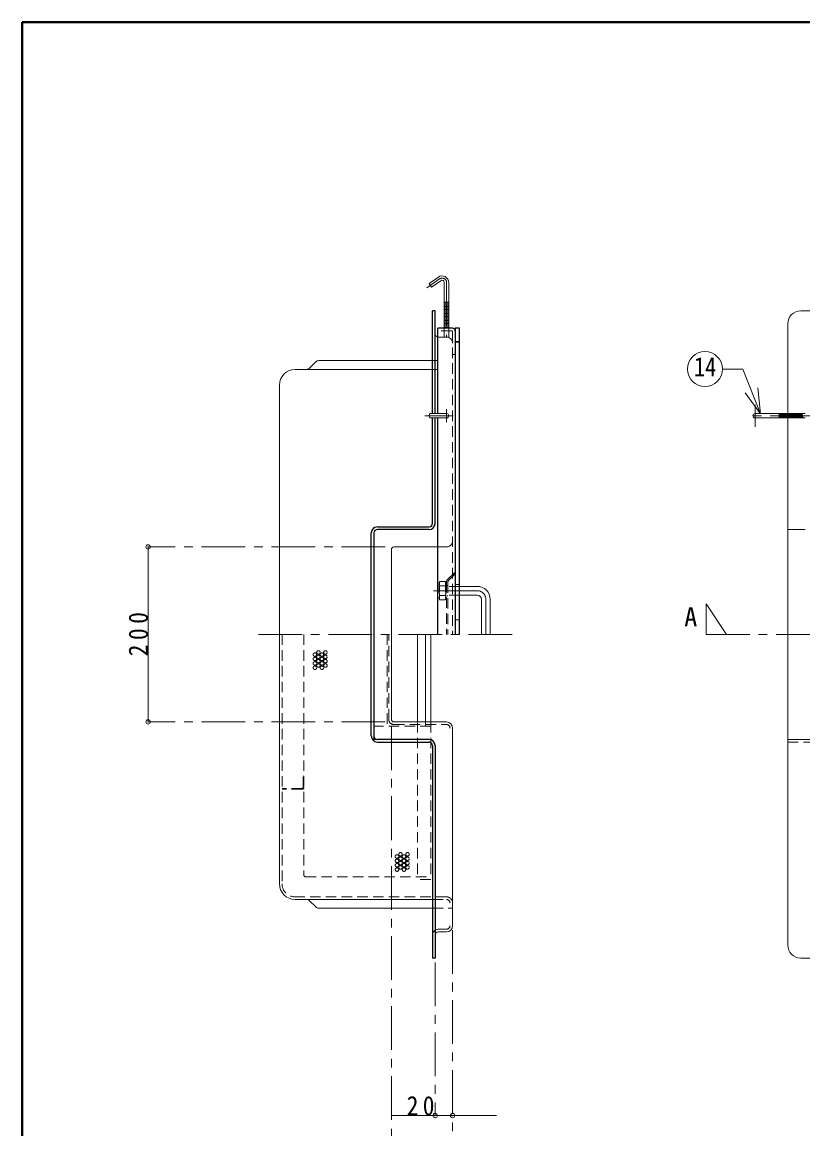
# Model space of a CAD drawing. Units: millimetres at full size, sheet at 1:10; some dimension numbers follow another scale. Extents: x -2115 to 1935, y -1423 to 1387.
# Drawn here: x -2115 to -1223, y 122 to 1387 of the extents above; entities that cross this region are included whole.
import ezdxf
from ezdxf.enums import TextEntityAlignment as Align

# ---------------------------------------------------------------- set-up
doc = ezdxf.new("R2010")
doc.units = ezdxf.units.MM
doc.header["$LTSCALE"] = 10
doc.header["$PDMODE"] = 32
doc.header["$PDSIZE"] = 5
doc.linetypes.add('CHAIN1', pattern=[8, 5, -1, 1, -1])
doc.linetypes.add('DASHED1', pattern=[1.8, 1.2, -0.6])
doc.layers.add('0-0____1', color=4, linetype='Continuous', lineweight=9)
doc.styles.add('ＭＳ ゴシック', font='')
doc.styles.get('ＭＳ ゴシック').set_extended_font_data('MS Gothic')

msp = doc.modelspace()

# ---------------------------------------------------------------- linework, layer by layer
at = {"layer": '0-0____1', "color": 1, "lineweight": 40}
for p in [(-2115.06, -1423.24), (1934.94, 1386.76)]:
    msp.add_line(p, (-2115.06, 1386.76), dxfattribs=at)
at = {"layer": '0-0____1', "linetype": 'CHAIN1'}
for p, q in [((-1637.93, 1093.25), (-1652.65, 1082.94)), ((-1630.06, 1089.15), (-1630.06, 1026.86)), ((-1277.46, 949.26), (-1277.46, 924.26)), ((-1622.56, 936.76), (-1654.99, 936.76)), ((-1630.06, 929.26), (-1630.06, 944.26)), ((-1210.06, 936.76), (-1289.96, 936.76)), ((-1700.06, 786.76), (-1971.06, 786.76)), ((-1595.06, 736.76), (-1648.56, 736.76)), ((-1585.06, 686.76), (-1585.06, 726.76)), ((-1310.06, 686.76), (-1333.39, 721.76)), ((-1333.39, 721.76), (-1333.39, 686.76)), ((-1555.06, 686.76), (-1846.06, 686.76)), ((-1333.39, 686.76), (744.94, 686.76)), ((-1700.06, 586.76), (-1971.06, 586.76)), ((-1693.06, 581.76), (-1693.06, 86.76)), ((-1623.06, 348.76), (-1623.06, 86.76)), ((-1643.06, 311.76), (-1643.06, 136.76))]:
    msp.add_line(p, q, dxfattribs=at)
at = {"layer": '0-0____1', "color": 7, "lineweight": 18}
for p, q in [((-1639.36, 1095.3), (-1649.99, 1087.86)), ((-1636.49, 1091.2), (-1647.12, 1083.76)), ((-1632.56, 1089.15), (-1632.56, 1036.76)), ((-1627.56, 1089.15), (-1627.56, 1036.76)), ((-1647.12, 1083.76), (-1649.99, 1087.86)), ((-1225.06, 1056.76), (-992.56, 1056.76)), ((-1240.06, 939.26), (-1240.06, 1041.76)), ((-1291.2, 990.16), (-1314.73, 990.16)), ((-1271.02, 939.01), (-1291.2, 990.16)), ((-1271.02, 939.01), (-1288.88, 963.11)), ((-1271.02, 939.01), (-1274.43, 968.81)), ((-1630.06, 939.26), (-1648.56, 939.26)), ((-1277.46, 939.26), (-1220.06, 939.26)), ((-1630.06, 934.26), (-1648.56, 934.26)), ((-1277.46, 934.26), (-1220.06, 934.26)), ((-1240.06, 806.76), (-1240.06, 934.26)), ((-1240.06, 806.76), (-1220.06, 806.76)), ((-1640.06, 786.76), (-1690.06, 786.76)), ((-1693.06, 783.76), (-1693.06, 589.76)), ((-1615.06, 741.76), (-1595.06, 741.76)), ((-1615.06, 731.76), (-1595.06, 731.76)), ((-1590.06, 686.76), (-1590.06, 726.76)), ((-1580.06, 686.76), (-1580.06, 726.76)), ((-1821.06, 686.76), (-1821.06, 401.76)), ((-1654.06, 686.76), (-1654.06, 586.76)), ((-1648.06, 686.76), (-1648.06, 586.76)), ((-1630.06, 586.76), (-1690.06, 586.76)), ((-1623.06, 579.76), (-1623.06, 353.76)), ((-1240.06, 566.76), (-1240.06, 331.76)), ((-1240.06, 566.76), (-1210.06, 566.76)), ((-1803.06, 383.76), (-1646.06, 383.76)), ((-1630.06, 346.76), (-1639.06, 346.76)), ((-1225.06, 316.76), (384.94, 316.76))]:
    msp.add_line(p, q, dxfattribs=at)
at = {"layer": '0-0____1'}
for p, q in [((-1632.56, 1066.66), (-1627.56, 1066.66)), ((-1627.56, 1065.79), (-1632.56, 1066.2)), ((-1627.56, 1064.78), (-1632.56, 1065.19)), ((-1627.56, 1063.78), (-1632.56, 1064.19)), ((-1627.56, 1062.78), (-1632.56, 1063.19)), ((-1627.56, 1061.77), (-1632.56, 1062.18)), ((-1627.56, 1060.77), (-1632.56, 1061.18)), ((-1627.56, 1059.77), (-1632.56, 1060.18)), ((-1627.56, 1058.76), (-1632.56, 1059.17)), ((-1627.56, 1057.76), (-1632.56, 1058.17)), ((-1627.56, 1056.76), (-1632.56, 1057.17)), ((-1627.56, 1055.75), (-1632.56, 1056.16)), ((-1627.56, 1054.75), (-1632.56, 1055.16)), ((-1627.56, 1053.75), (-1632.56, 1054.16)), ((-1627.56, 1052.74), (-1632.56, 1053.15)), ((-1627.56, 1051.74), (-1632.56, 1052.15)), ((-1627.56, 1050.74), (-1632.56, 1051.15)), ((-1627.56, 1049.73), (-1632.56, 1050.14)), ((-1627.56, 1048.73), (-1632.56, 1049.14)), ((-1627.56, 1047.73), (-1632.56, 1048.14)), ((-1627.56, 1046.72), (-1632.56, 1047.13)), ((-1627.56, 1045.72), (-1632.56, 1046.13)), ((-1627.56, 1044.72), (-1632.56, 1045.13)), ((-1627.56, 1043.71), (-1632.56, 1044.12)), ((-1627.56, 1042.71), (-1632.56, 1043.12)), ((-1627.56, 1041.71), (-1632.56, 1042.12)), ((-1627.56, 1040.71), (-1632.56, 1041.11)), ((-1627.56, 1039.7), (-1632.56, 1040.11)), ((-1627.56, 1038.7), (-1632.56, 1039.11)), ((-1627.56, 1037.7), (-1632.56, 1038.1)), ((-1628.39, 1036.76), (-1632.56, 1037.1)), ((-1775.99, 999.76), (-1646.06, 999.76)), ((-1646.06, 989.76), (-1803.06, 989.76)), ((-1786.6, 991.22), (-1779.52, 998.3)), ((-1821.06, 971.76), (-1821.06, 686.76)), ((-1249.96, 939.26), (-1249.96, 934.26)), ((-1249.09, 934.26), (-1249.5, 939.26)), ((-1248.09, 934.26), (-1248.49, 939.26)), ((-1247.08, 934.26), (-1247.49, 939.26)), ((-1246.08, 934.26), (-1246.49, 939.26)), ((-1245.08, 934.26), (-1245.48, 939.26)), ((-1244.07, 934.26), (-1244.48, 939.26)), ((-1243.07, 934.26), (-1243.48, 939.26)), ((-1242.07, 934.26), (-1242.47, 939.26)), ((-1241.06, 934.26), (-1241.47, 939.26)), ((-1240.06, 934.26), (-1240.47, 939.26)), ((-1239.06, 934.26), (-1239.46, 939.26)), ((-1238.05, 934.26), (-1238.46, 939.26)), ((-1237.05, 934.26), (-1237.46, 939.26)), ((-1236.05, 934.26), (-1236.45, 939.26)), ((-1235.04, 934.26), (-1235.45, 939.26)), ((-1234.04, 934.26), (-1234.45, 939.26)), ((-1233.04, 934.26), (-1233.44, 939.26)), ((-1232.03, 934.26), (-1232.44, 939.26)), ((-1231.03, 934.26), (-1231.44, 939.26)), ((-1230.03, 934.26), (-1230.43, 939.26)), ((-1229.02, 934.26), (-1229.43, 939.26)), ((-1228.02, 934.26), (-1228.43, 939.26)), ((-1227.02, 934.26), (-1227.42, 939.26)), ((-1226.01, 934.26), (-1226.42, 939.26)), ((-1225.01, 934.26), (-1225.42, 939.26)), ((-1224.01, 934.26), (-1224.41, 939.26)), ((-1223, 934.26), (-1223.41, 939.26)), ((-1240.06, 566.76), (-1240.06, 806.76)), ((-1971.06, 786.76), (-1971.06, 586.76)), ((-1663.06, 686.76), (-1663.06, 586.76)), ((-1786.6, 382.3), (-1779.52, 375.22)), ((-1775.99, 373.76), (-1646.06, 373.76)), ((-1693.06, 136.76), (-1573.06, 136.76))]:
    msp.add_line(p, q, dxfattribs=at)
at = {"layer": '0-0____1', "color": 5, "lineweight": 25}
for p, q in [((-1643.06, 1056.76), (-1646.06, 1056.76)), ((-1646.06, 939.26), (-1646.06, 1056.76)), ((-1643.06, 939.26), (-1643.06, 1056.76)), ((-1623.06, 1036.76), (-1640.06, 1036.76)), ((-1640.06, 939.26), (-1640.06, 1036.76)), ((-1615.06, 1036.76), (-1620.06, 1036.76)), ((-1620.06, 1036.76), (-1620.06, 686.76)), ((-1615.06, 686.76), (-1615.06, 1036.76)), ((-1646.06, 813.76), (-1646.06, 934.26)), ((-1643.06, 813.76), (-1643.06, 934.26)), ((-1640.06, 686.76), (-1640.06, 934.26)), ((-1709.06, 809.76), (-1650.06, 809.76)), ((-1716.06, 570.76), (-1716.06, 802.76)), ((-1713.06, 802.76), (-1713.06, 570.76)), ((-1650.06, 806.76), (-1709.06, 806.76)), ((-1650.06, 566.76), (-1709.06, 566.76)), ((-1709.06, 563.76), (-1650.06, 563.76)), ((-1646.06, 559.76), (-1646.06, 316.76)), ((-1643.06, 559.76), (-1643.06, 316.76)), ((-1643.06, 316.76), (-1646.06, 316.76))]:
    msp.add_line(p, q, dxfattribs=at)
at = {"layer": '0-0____1', "color": 7, "linetype": 'DASHED1', "lineweight": 18}
for p, q in [((-1624.06, 1033.76), (-1640.06, 1033.76)), ((-1623.06, 1032.76), (-1623.06, 686.76)), ((-1615.06, 1021.76), (-1620.06, 1021.76)), ((-1620.06, 1006.76), (-1623.06, 1006.76))]:
    msp.add_line(p, q, dxfattribs=at)
at = {"layer": '0-0____1', "linetype": 'DASHED1'}
for p, q in [((-1627.56, 1026.76), (-1639.06, 1026.76)), ((-1632.56, 1036.76), (-1632.56, 1026.76)), ((-1627.56, 1036.76), (-1627.56, 1026.76)), ((-1615.56, 1020.76), (-1620.06, 1020.76)), ((-1615.56, 1020.76), (-1615.56, 686.76)), ((-1646.06, 999.76), (-1640.06, 999.76)), ((-1646.06, 989.76), (-1640.06, 989.76)), ((-1640.06, 786.76), (-1630.06, 786.76)), ((-1638.06, 747.26), (-1638.56, 745.76)), ((-1631.06, 747.26), (-1638.06, 747.26)), ((-1638.06, 747.26), (-1638.06, 726.26)), ((-1631.06, 747.26), (-1631.06, 726.26)), ((-1630.06, 747.02), (-1630.06, 686.76)), ((-1629.18, 749.14), (-1620.06, 758.26)), ((-1627.68, 748.52), (-1620.06, 756.14)), ((-1638.56, 745.76), (-1638.56, 727.76)), ((-1638.56, 745.76), (-1638.06, 742.26)), ((-1631.06, 742.26), (-1638.06, 742.26)), ((-1630.56, 736.76), (-1631.06, 731.26)), ((-1630.56, 745.76), (-1630.56, 727.76)), ((-1615.06, 741.76), (-1630.56, 741.76)), ((-1628.56, 742.76), (-1630.06, 742.76)), ((-1628.56, 746.4), (-1628.56, 686.76)), ((-1615.56, 743.76), (-1620.06, 743.76)), ((-1638.06, 726.26), (-1638.56, 727.76)), ((-1631.06, 731.26), (-1638.06, 731.26)), ((-1631.06, 726.26), (-1638.06, 726.26)), ((-1631.06, 731.26), (-1630.56, 727.76)), ((-1630.56, 727.76), (-1631.06, 726.26)), ((-1615.06, 731.76), (-1630.56, 731.76)), ((-1628.56, 730.76), (-1630.06, 730.76)), ((-1615.56, 703.34), (-1620.06, 703.34)), ((-1818.06, 686.76), (-1818.06, 401.76)), ((-1793.06, 686.76), (-1793.06, 411.76)), ((-1698.06, 686.76), (-1698.06, 581.76)), ((-1696.06, 589.76), (-1696.06, 686.76)), ((-1690.06, 583.76), (-1630.06, 583.76)), ((-1663.06, 586.76), (-1663.06, 406.76)), ((-1654.06, 586.76), (-1654.06, 581.76)), ((-1648.06, 586.76), (-1648.06, 406.76)), ((-1648.06, 581.76), (-1713.06, 581.76)), ((-1713.06, 566.76), (-1713.06, 570.76)), ((-1709.06, 566.76), (-1713.06, 566.76)), ((-1240.06, 563.76), (-1210.06, 563.76)), ((-1793.06, 524.76), (-1794.06, 524.76)), ((-1794.06, 511.76), (-1794.06, 524.76)), ((-1795.06, 510.76), (-1818.06, 510.76)), ((-1795.06, 509.76), (-1818.06, 509.76)), ((-1791.06, 409.76), (-1648.06, 409.76)), ((-1648.06, 406.76), (-1663.06, 406.76)), ((-1630.06, 386.76), (-1803.06, 386.76)), ((-1646.06, 383.76), (-1630.06, 383.76)), ((-1646.06, 373.76), (-1623.06, 373.76)), ((-1639.06, 349.76), (-1630.06, 349.76))]:
    msp.add_line(p, q, dxfattribs=at)
for points in [[(-1631.06, 747.26), (-1630.56, 745.76), (-1631.06, 742.26), (-1630.56, 736.76)], [(-1638.06, 742.26), (-1638.56, 736.76), (-1638.06, 731.26), (-1638.56, 727.76)]]:
    msp.add_lwpolyline(points, dxfattribs=at)
at = {"layer": '0-0____1', "color": 7, "lineweight": 18}
msp.add_circle((-1334.73, 990.16), 20, dxfattribs=at)
at = {"layer": '0-0____1', "linetype": 'DASHED1'}
for centre in [(-1780.46, 663.71), (-1780.46, 658.71), (-1776.46, 666.21), (-1776.46, 661.21), (-1776.46, 656.21), (-1772.46, 663.71), (-1772.46, 658.71), (-1768.46, 666.21), (-1768.46, 661.21), (-1768.46, 656.21), (-1780.46, 653.71), (-1780.46, 648.71), (-1776.46, 651.21), (-1772.46, 653.71), (-1772.46, 648.71), (-1768.46, 651.21), (-1686.64, 432.9), (-1682.64, 435.4), (-1682.64, 430.4), (-1678.64, 432.9), (-1674.64, 435.4), (-1674.64, 430.4), (-1686.64, 427.9), (-1686.64, 422.9), (-1686.64, 417.9), (-1682.64, 425.4), (-1682.64, 420.4), (-1678.64, 427.9), (-1678.64, 422.9), (-1678.64, 417.9), (-1674.64, 425.4), (-1674.64, 420.4)]:
    msp.add_circle(centre, 2, dxfattribs=at)
at = {"layer": '0-0____1', "color": 7, "lineweight": 18}
for centre, radius, start, end in [((-1635.06, 1089.15), 7.5, 0, 125), ((-1635.06, 1089.15), 2.5, 0, 125), ((-1225.06, 1041.76), 15, 90, 180), ((-1639.06, 1030.76), 4, 180, 255.52249), ((-1630.06, 936.76), 2.5, 270, 90), ((-1277.46, 936.76), 2.5, 90, 270), ((-1690.06, 783.76), 3, 90, 180), ((-1595.06, 726.76), 15, 0, 90), ((-1595.06, 726.76), 5, 0, 90), ((-1690.06, 589.76), 3, 180, 270), ((-1630.06, 579.76), 7, 0, 90), ((-1803.06, 401.76), 18, 180, 270), ((-1639.06, 342.76), 4, 90, 180), ((-1630.06, 353.76), 7, 270, 0), ((-1225.06, 331.76), 15, 180, 270)]:
    msp.add_arc(centre, radius, start, end, dxfattribs=at)
at = {"layer": '0-0____1', "linetype": 'CHAIN1'}
for centre, radius, end in [((-1635.06, 1089.15), 5, 125), ((-1595.06, 726.76), 10, 90)]:
    msp.add_arc(centre, radius, 0, end, dxfattribs=at)
at = {"layer": '0-0____1', "linetype": 'DASHED1'}
for centre, radius, start, end in [((-1639.06, 1030.76), 4, 255.52249, 270), ((-1630.06, 1019.76), 7, 0, 90), ((-1630.06, 793.76), 7, 270, 0), ((-1627.06, 747.02), 3, 135, 180), ((-1625.56, 746.4), 3, 135, 180), ((-1690.06, 589.76), 6, 180, 270), ((-1630.06, 579.76), 4, 0, 90), ((-1795.06, 511.76), 1, 270, 0), ((-1795.06, 511.76), 2, 270, 0), ((-1791.06, 411.76), 2, 180, 270), ((-1803.06, 401.76), 15, 180, 270), ((-1630.06, 379.76), 7, 0, 90), ((-1630.06, 379.76), 4, 0, 90), ((-1639.06, 342.76), 7, 90, 180), ((-1630.06, 353.76), 4, 270, 0)]:
    msp.add_arc(centre, radius, start, end, dxfattribs=at)
at = {"layer": '0-0____1', "color": 7, "linetype": 'DASHED1', "lineweight": 18}
msp.add_arc((-1624.06, 1032.76), 1, 0, 90, dxfattribs=at)
at = {"layer": '0-0____1', "color": 5, "lineweight": 25}
for centre, radius, start, end in [((-1623.06, 1033.76), 3, 0, 90), ((-1709.06, 802.76), 7, 90, 180), ((-1650.06, 813.76), 7, 270, 0), ((-1650.06, 813.76), 4, 270, 0), ((-1709.06, 802.76), 4, 90, 180), ((-1709.06, 570.76), 7, 180, 270), ((-1709.06, 570.76), 4, 180, 270), ((-1650.06, 559.76), 7, 0, 90), ((-1650.06, 559.76), 4, 0, 90)]:
    msp.add_arc(centre, radius, start, end, dxfattribs=at)
at = {"layer": '0-0____1'}
for centre, radius, start, end in [((-1775.99, 994.76), 5, 90, 135), ((-1803.06, 971.76), 18, 90, 180), ((-1790.13, 994.76), 5, 270, 315), ((-1790.13, 378.76), 5, 45, 90), ((-1775.99, 378.76), 5, 225, 270)]:
    msp.add_arc(centre, radius, start, end, dxfattribs=at)
at = {"layer": '0-0____1', "color": 7, "lineweight": 18}
msp.add_ellipse((-1648.55, 936.76), major_axis=(0, -2.5), ratio=0.57, start_param=3.1415927, end_param=6.2831853, dxfattribs=at)
at = {"layer": '0-0____1'}
for p in [(-1971.06, 786.76), (-1971.06, 586.76), (-1643.06, 136.76), (-1623.06, 136.76)]:
    msp.add_point(p, dxfattribs=at)

# ---------------------------------------------------------------- texts
at = {"layer": '0-0____1', "color": 7, "style": 'ＭＳ ゴシック', "width": 0.85}
msp.add_text('14', height=21.99, dxfattribs=at).set_placement((-1347.23, 975.16), align=Align.BOTTOM_LEFT)
at = {"layer": '0-0____1', "color": 7, "style": 'ＭＳ ゴシック'}
msp.add_text('A', height=21.99, dxfattribs=at).set_placement((-1358.39, 689.26), align=Align.BOTTOM_LEFT)
at = {"layer": '0-0____1', "color": 7, "insert": (-1971.06, 661.76), "char_height": 21.99, "attachment_point": 7, "rotation": 90, "style": 'ＭＳ ゴシック'}
msp.add_mtext('\\T1.38;\\W0.9;200', dxfattribs=at)
at = {"layer": '0-0____1', "color": 7, "insert": (-1675.56, 136.76), "char_height": 21.99, "attachment_point": 7, "style": 'ＭＳ ゴシック'}
msp.add_mtext('\\T1.36;\\W0.9;20', dxfattribs=at)

doc.saveas('drawing.dxf')
